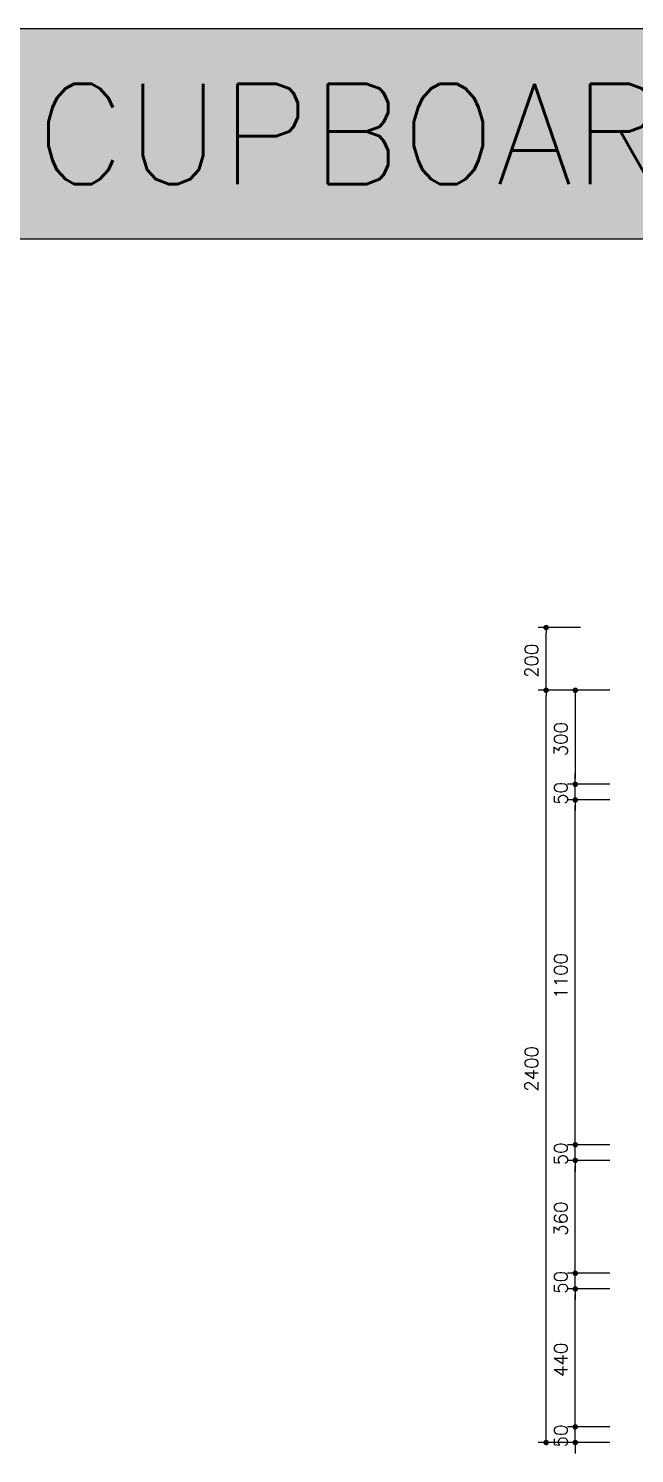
# Model space of a CAD drawing. Header units: millimetres. Extents: x 26866 to 57947, y 17126 to 36221.
# Drawn here: x 40476 to 42408, y 31675 to 36221 of the extents above; entities that cross this region are included whole.
import ezdxf

# ---------------------------------------------------------------- set-up
doc = ezdxf.new("R2010")
doc.units = ezdxf.units.MM
doc.layers.add('www.cad-blocks.net', color=7, linetype='Continuous')
doc.styles.add('ROMANS', font='romans.shx')
doc.styles.get("Standard").update_dxf_attribs({"font": 'arial.ttf'})

# ---------------------------------------------------------------- blocks, each defined once
blk = doc.blocks.new('FORMAT')
at = {"layer": 'www.cad-blocks.net', "true_color": 0x546d8e}
h = blk.add_hatch(color=155, dxfattribs=at)
h.set_gradient(color1=(68, 68, 68), color2=(84, 109, 142), tint=1)
h.paths.add_polyline_path([(29253, 36221.3), (29253, 35550.7), (57946.5, 35550.7), (57946.5, 36221.3)])
at = {"layer": 'www.cad-blocks.net', "color": 155, "true_color": 0x546d8e}
for p, q in [((29253, 36221.3), (57946.5, 36221.3)), ((29253, 35550.7), (57946.5, 35550.7))]:
    blk.add_line(p, q, dxfattribs=at)
at = {"layer": 'www.cad-blocks.net', "insert": (40497.7, 36045.1), "char_height": 320, "attachment_point": 1}
blk.add_mtext_dynamic_manual_height_columns('{\\Fsimplex|c0;\\C255;\\c16777215;CUPBOARDS}', width=16790, gutter_width=12.5, heights=[0], dxfattribs=at)

msp = doc.modelspace()

# ---------------------------------------------------------------- linework, layer by layer
for p, q in [((42236, 34310.1), (42101, 34310.1)), ((42126, 34301.3), (42126, 34292.6)), ((42126, 34127.6), (42126, 34292.6)), ((42236, 34110.1), (42101, 34110.1)), ((42236, 34110.1), (42101, 34110.1)), ((42126, 34118.8), (42126, 34127.6)), ((42126, 34101.3), (42126, 34092.6)), ((42329, 34110.1), (42194, 34110.1)), ((42219, 34101.3), (42219, 34092.6)), ((42126, 31727.6), (42126, 34092.6)), ((42219, 34092.6), (42219, 33827.6)), ((42219, 33827.6), (42219, 33845.1)), ((42219, 33818.8), (42219, 33827.6)), ((42219, 33818.8), (42219, 33827.6)), ((42329, 33810.1), (42194, 33810.1)), ((42329, 33810.1), (42194, 33810.1)), ((42219, 33760.1), (42219, 33810.1)), ((42329, 33760.1), (42194, 33760.1)), ((42329, 33760.1), (42194, 33760.1)), ((42219, 33751.3), (42219, 33742.6)), ((42219, 33751.3), (42219, 33742.6)), ((42219, 33742.6), (42219, 33725.1)), ((42219, 32677.6), (42219, 33742.6)), ((42219, 32677.6), (42219, 32695.1)), ((42329, 32660.1), (42194, 32660.1)), ((42329, 32660.1), (42194, 32660.1)), ((42219, 32668.8), (42219, 32677.6)), ((42219, 32668.8), (42219, 32677.6)), ((42219, 32610.1), (42219, 32660.1)), ((42329, 32610.1), (42194, 32610.1)), ((42329, 32610.1), (42194, 32610.1)), ((42219, 32601.3), (42219, 32592.6)), ((42219, 32601.3), (42219, 32592.6)), ((42219, 32267.6), (42219, 32592.6)), ((42219, 32592.6), (42219, 32575.1)), ((42219, 32267.6), (42219, 32285.1)), ((42329, 32250.1), (42194, 32250.1)), ((42329, 32250.1), (42194, 32250.1)), ((42219, 32258.8), (42219, 32267.6)), ((42219, 32258.8), (42219, 32267.6)), ((42219, 32200.1), (42219, 32250.1)), ((42329, 32200.1), (42194, 32200.1)), ((42329, 32200.1), (42194, 32200.1)), ((42219, 32191.3), (42219, 32182.6)), ((42219, 32191.3), (42219, 32182.6)), ((42219, 32182.6), (42219, 32165.1)), ((42219, 31777.6), (42219, 32182.6)), ((42219, 31777.6), (42219, 31795.1)), ((42329, 31760.1), (42194, 31760.1)), ((42329, 31760.1), (42194, 31760.1)), ((42219, 31768.8), (42219, 31777.6)), ((42219, 31768.8), (42219, 31777.6)), ((42219, 31710.1), (42219, 31760.1)), ((42236, 31710.1), (42101, 31710.1)), ((42126, 31718.8), (42126, 31727.6)), ((42329, 31710.1), (42194, 31710.1)), ((42219, 31701.3), (42219, 31692.6)), ((42219, 31692.6), (42219, 31675.1))]:
    msp.add_line(p, q)
at = {"const_width": 8.75}
for points in [[(42126, 34305.7, 1), (42126, 34314.4, 1)], [(42126, 34105.7, 1), (42126, 34114.4, 1)], [(42126, 34114.4, 1), (42126, 34105.7, 1)], [(42219, 34105.7, 1), (42219, 34114.4, 1)], [(42219, 33814.4, 1), (42219, 33805.7, 1)], [(42219, 33814.4, 1), (42219, 33805.7, 1)], [(42219, 33755.7, 1), (42219, 33764.4, 1)], [(42219, 33755.7, 1), (42219, 33764.4, 1)], [(42219, 32664.4, 1), (42219, 32655.7, 1)], [(42219, 32664.4, 1), (42219, 32655.7, 1)], [(42219, 32605.7, 1), (42219, 32614.4, 1)], [(42219, 32605.7, 1), (42219, 32614.4, 1)], [(42219, 32254.4, 1), (42219, 32245.7, 1)], [(42219, 32254.4, 1), (42219, 32245.7, 1)], [(42219, 32195.7, 1), (42219, 32204.4, 1)], [(42219, 32195.7, 1), (42219, 32204.4, 1)], [(42219, 31764.4, 1), (42219, 31755.7, 1)], [(42219, 31764.4, 1), (42219, 31755.7, 1)], [(42126, 31714.4, 1), (42126, 31705.7, 1)], [(42219, 31705.7, 1), (42219, 31714.4, 1)]]:
    msp.add_lwpolyline(points, format="xyb", close=True, dxfattribs=at)

# ---------------------------------------------------------------- block references
at = {"layer": 'www.cad-blocks.net'}
msp.add_blockref('FORMAT', (0, 0), dxfattribs=at)

# ---------------------------------------------------------------- texts
at = {"style": 'ROMANS'}
for s, p in [('200', (42101, 34149.4)), ('300', (42194, 33899.4)), ('50', (42194, 33744.6)), ('1100', (42194, 33126.1)), ('2400', (42101, 32829.1)), ('50', (42194, 32594.6)), ('360', (42194, 32369.4)), ('50', (42194, 32184.6)), ('440', (42194, 31919.4)), ('50', (42194, 31694.6))]:
    msp.add_text(s, height=42.5, rotation=90, dxfattribs=at).set_placement(p)

doc.saveas('drawing.dxf')
